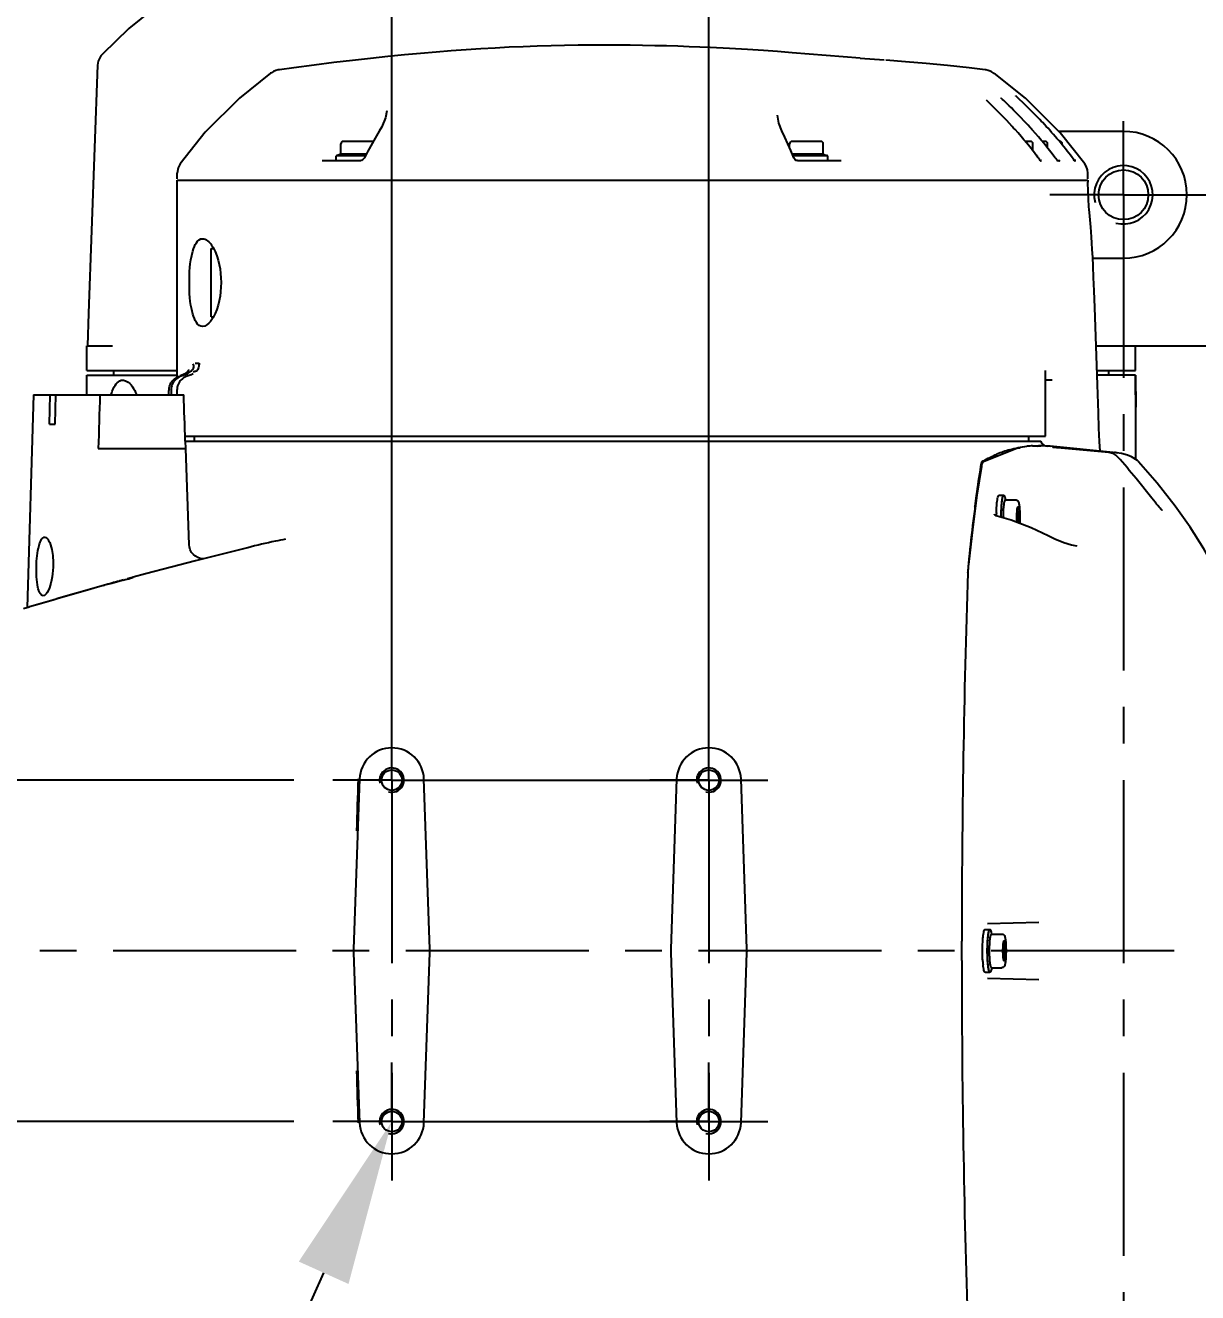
# Model space of a CAD drawing. Header units: millimetres. Extents: x 5828 to 6704, y 123 to 421.
# Drawn here: x 6429.18 to 6441.2, y 174.29 to 187.28 of the extents above; entities that cross this region are included whole.
import ezdxf
from ezdxf import colors
from ezdxf.entities.mleader import LeaderData, LeaderLine
from ezdxf.math import Vec2, Vec3

# ---------------------------------------------------------------- set-up
doc = ezdxf.new("R2010")
doc.units = ezdxf.units.MM
doc.linetypes.add('BANKLINE1', pattern=[5.5, 4, -1.5])
doc.linetypes.add('CENTER', pattern=[0.6, 0.375, -0.075, 0.075, -0.075])
for name, color, linetype in [('00_COMPONENTS', 7, 'BANKLINE1'), ('DIM', 7, 'Continuous'), ('外形图', 7, 'Continuous'), ('多重引线', 7, 'Continuous')]:
    doc.layers.add(name, color=color, linetype=linetype)
doc.styles.add('微软雅黑', font='msyh.ttc', dxfattribs={"height": 2.1})
doc.dimstyles.new('尺寸标注_1_20比例', dxfattribs={"dimtxt": 2.1, "dimasz": 1.7, "dimexe": 0.5, "dimexo": 0.4, "dimgap": 0.5, "dimtad": 1, "dimdec": 1, "dimlfac": 20, "dimdsep": 46, "dimtxsty": '微软雅黑', "dimcen": 0.09, "dimadec": 0, "dimazin": 0, "dimtp": 0.01, "dimtm": 0.01, "dimtfac": 1, "dimtdec": 1, "dimtofl": 0, "dimtmove": 0, "dimatfit": 3, "dimfxl": 1, "dimtolj": 1, "dimarcsym": 0})

# ---------------------------------------------------------------- blocks, each defined once
blk = doc.blocks.new('*D1326')
at = {"layer": 'Defpoints', "color": 0}
for p in [(6432.336, 179.542), (6427.087, 176.042), (6432.336, 176.042)]:
    blk.add_point(p, dxfattribs=at)
at = {"layer": '外形图', "color": 0, "linetype": 'Continuous', "lineweight": -2}
for p, q in [((6427.087, 181.242), (6427.087, 186.929)), ((6431.936, 179.542), (6426.587, 179.542)), ((6431.936, 176.042), (6426.587, 176.042)), ((6427.087, 174.342), (6427.087, 172.642))]:
    blk.add_line(p, q, dxfattribs=at)
at = {"layer": '外形图', "color": 0}
for points in [[(6426.804, 181.242), (6427.37, 181.242), (6427.087, 179.542)], [(6427.37, 174.342), (6426.804, 174.342), (6427.087, 176.042)]]:
    blk.add_solid(points, dxfattribs=at)
at = {"layer": '外形图', "color": 0, "insert": (6424.416, 184.935), "char_height": 2.1, "attachment_point": 2, "rotation": 90, "style": '微软雅黑'}
blk.add_mtext('\\A1;70', dxfattribs=at)
blk = doc.blocks.new('*D1327')
at = {"layer": 'Defpoints', "color": 0}
for p in [(6436.191, 191.603), (6432.941, 179.542), (6436.191, 179.542)]:
    blk.add_point(p, dxfattribs=at)
at = {"layer": '外形图', "color": 0, "linetype": 'Continuous', "lineweight": -2}
for p, q in [((6432.941, 179.942), (6432.941, 192.103)), ((6436.191, 179.942), (6436.191, 192.103)), ((6431.241, 191.603), (6429.541, 191.603)), ((6432.941, 191.603), (6436.191, 191.603)), ((6437.891, 191.603), (6439.591, 191.603))]:
    blk.add_line(p, q, dxfattribs=at)
at = {"layer": '外形图', "color": 0}
for points in [[(6431.241, 191.32), (6431.241, 191.886), (6432.941, 191.603)], [(6437.891, 191.886), (6437.891, 191.32), (6436.191, 191.603)]]:
    blk.add_solid(points, dxfattribs=at)
at = {"layer": '外形图', "color": 0, "insert": (6435.886, 194.275), "char_height": 2.1, "attachment_point": 3, "style": '微软雅黑'}
blk.add_mtext('\\A1;65', dxfattribs=at)
blk = doc.blocks.new('*D1354')
at = {"layer": 'Defpoints', "color": 0}
for p in [(6432.941, 191.603), (6432.941, 179.542), (6414.491, 179.042)]:
    blk.add_point(p, dxfattribs=at)
at = {"layer": 'DIM', "color": 0, "linetype": 'ByBlock', "lineweight": -2, "ltscale": 20}
for p, q in [((6414.491, 179.442), (6414.491, 192.103)), ((6432.941, 179.942), (6432.941, 192.103)), ((6416.191, 191.603), (6431.241, 191.603))]:
    blk.add_line(p, q, dxfattribs=at)
at = {"layer": 'DIM', "color": 0}
for points in [[(6416.191, 191.886), (6416.191, 191.32), (6414.491, 191.603)], [(6431.241, 191.32), (6431.241, 191.886), (6432.941, 191.603)]]:
    blk.add_solid(points, dxfattribs=at)
at = {"layer": 'DIM', "color": 0, "insert": (6423.716, 193.188), "char_height": 2.1, "attachment_point": 5, "style": '微软雅黑'}
blk.add_mtext('\\A1;\\A1;369', dxfattribs=at)
blk = doc.blocks.new('*D1357')
at = {"layer": 'Defpoints', "color": 0}
for p in [(6436.191, 191.603), (6436.191, 179.542), (6442.691, 177.792)]:
    blk.add_point(p, dxfattribs=at)
at = {"layer": 'DIM', "color": 0, "linetype": 'ByBlock', "lineweight": -2, "ltscale": 20}
for p, q in [((6436.191, 179.942), (6436.191, 192.103)), ((6442.691, 178.192), (6442.691, 192.103)), ((6440.991, 191.603), (6437.891, 191.603))]:
    blk.add_line(p, q, dxfattribs=at)
at = {"layer": 'DIM', "color": 0}
for points in [[(6437.891, 191.886), (6437.891, 191.32), (6436.191, 191.603)], [(6440.991, 191.32), (6440.991, 191.886), (6442.691, 191.603)]]:
    blk.add_solid(points, dxfattribs=at)
at = {"layer": 'DIM', "color": 0, "insert": (6439.441, 193.194), "char_height": 2.1, "attachment_point": 5, "style": '微软雅黑'}
blk.add_mtext('\\A1;\\A1;130', dxfattribs=at)
blk = doc.blocks.new('*D1365')
at = {"layer": 'Defpoints', "color": 0}
for p in [(6440.441, 185.542), (6440.441, 170.042), (6460.253, 170.042)]:
    blk.add_point(p, dxfattribs=at)
at = {"layer": 'DIM', "color": 0, "lineweight": -2}
for p, q in [((6440.841, 185.542), (6460.753, 185.542)), ((6460.253, 183.842), (6460.253, 171.742)), ((6440.841, 170.042), (6460.753, 170.042))]:
    blk.add_line(p, q, dxfattribs=at)
at = {"layer": 'DIM', "color": 0}
for points in [[(6460.536, 183.842), (6459.97, 183.842), (6460.253, 185.542)], [(6459.97, 171.742), (6460.536, 171.742), (6460.253, 170.042)]]:
    blk.add_solid(points, dxfattribs=at)
at = {"layer": 'DIM', "color": 0, "insert": (6458.662, 177.792), "char_height": 2.1, "attachment_point": 5, "rotation": 90, "style": '微软雅黑'}
blk.add_mtext('\\A1;310', dxfattribs=at)

msp = doc.modelspace()

# ---------------------------------------------------------------- linework, layer by layer
at = {"layer": '00_COMPONENTS', "linetype": 'CENTER', "ltscale": 5}
for p, q in [((6440.441, 185.5422), (6440.441, 170.042)), ((6455.9597, 177.7918), (6394.7489, 177.7918))]:
    msp.add_line(p, q, dxfattribs=at)
at = {"layer": '00_COMPONENTS', "linetype": 'CENTER', "ltscale": 20}
for p, q in [((6432.9409, 179.5421), (6436.191, 179.5421)), ((6432.9409, 176.0421), (6436.191, 176.0421))]:
    msp.add_line(p, q, dxfattribs=at)
at = {"layer": '外形图', "linetype": 'Continuous'}
for p, q in [((6436.4041, 187.041), (6436.2046, 187.051)), ((6436.5871, 187.0305), (6436.4041, 187.041)), ((6436.7528, 187.0198), (6436.5871, 187.0305)), ((6436.8964, 187.0097), (6436.7528, 187.0198)), ((6437.044, 186.9985), (6436.8964, 187.0097)), ((6437.7416, 186.9433), (6437.044, 186.9985)), ((6437.7416, 186.9433), (6437.9887, 186.9244)), ((6439.4383, 186.5312), (6439.1168, 186.7871)), ((6439.1224, 186.4276), (6439.0589, 186.4899)), ((6439.1438, 186.4064), (6439.1224, 186.4276)), ((6439.2707, 186.4525), (6439.2136, 186.5078)), ((6439.2919, 186.4318), (6439.2707, 186.4525)), ((6439.3149, 186.409), (6439.2919, 186.4318)), ((6439.4258, 186.4709), (6439.3588, 186.5347)), ((6439.4483, 186.4492), (6439.4258, 186.4709)), ((6439.7911, 186.178), (6439.4383, 186.5312)), ((6439.4727, 186.4254), (6439.4483, 186.4492)), ((6439.4988, 186.3998), (6439.4727, 186.4254)), ((6432.8887, 186.4012), (6432.8887, 186.4014)), ((6436.8947, 186.3587), (6436.8947, 186.3586)), ((6436.9088, 186.2779), (6436.8947, 186.3587)), ((6439.1669, 186.3832), (6439.1438, 186.4064)), ((6439.1915, 186.3581), (6439.1669, 186.3832)), ((6439.2174, 186.3314), (6439.1915, 186.3581)), ((6439.2445, 186.3031), (6439.2174, 186.3314)), ((6439.2724, 186.2734), (6439.2445, 186.3031)), ((6439.3395, 186.3845), (6439.3149, 186.409)), ((6439.3654, 186.3583), (6439.3395, 186.3845)), ((6439.3925, 186.3305), (6439.3654, 186.3583)), ((6439.4204, 186.3014), (6439.3925, 186.3305)), ((6439.5262, 186.3724), (6439.4988, 186.3998)), ((6439.5547, 186.3434), (6439.5262, 186.3724)), ((6440.441, 185.5422), (6440.441, 186.2972)), ((6432.812, 186.1945), (6432.7704, 186.1242)), ((6432.8376, 186.2401), (6432.812, 186.1945)), ((6436.94, 186.198), (6436.9088, 186.2779)), ((6436.9712, 186.1317), (6436.94, 186.1979)), ((6439.4807, 186.2368), (6439.4636, 186.2554)), ((6440.441, 186.1922), (6439.7769, 186.1922)), ((6440.0438, 185.8604), (6439.7911, 186.178)), ((6432.4184, 185.9595), (6432.4184, 186.0647)), ((6432.7384, 186.0897), (6432.4434, 186.0897)), ((6432.7704, 186.1242), (6432.696, 185.99)), ((6437.0313, 185.9962), (6436.9712, 186.1317)), ((6437.0185, 186.025), (6437.0185, 186.0647)), ((6437.3385, 186.0897), (6437.0435, 186.0897)), ((6437.3635, 185.9595), (6437.3635, 186.0647)), ((6439.4885, 186.0897), (6439.4342, 186.0897)), ((6439.5135, 185.9911), (6439.5135, 186.0647)), ((6439.6385, 186.0897), (6439.6084, 186.0897)), ((6439.6635, 186.0223), (6439.6635, 186.0647)), ((6439.7885, 186.0897), (6439.7834, 186.0897)), ((6439.8135, 186.0535), (6439.8135, 186.0647)), ((6432.6711, 185.9422), (6432.3709, 185.9422)), ((6432.3709, 185.8922), (6432.3709, 185.9422)), ((6432.4184, 185.9595), (6432.3808, 185.9458)), ((6432.6801, 185.9595), (6432.4184, 185.9595)), ((6432.696, 185.99), (6432.6609, 185.9226)), ((6437.0623, 185.9215), (6437.0313, 185.9962)), ((6437.3635, 185.9595), (6437.0465, 185.9595)), ((6437.411, 185.9422), (6437.0537, 185.9422)), ((6437.0675, 185.912), (6437.0623, 185.9215)), ((6437.3635, 185.9595), (6437.4011, 185.9458)), ((6437.411, 185.8922), (6437.411, 185.9422)), ((6439.5473, 185.9472), (6439.5512, 185.9458)), ((6439.561, 185.9422), (6439.5512, 185.9422)), ((6439.561, 185.9294), (6439.561, 185.9422)), ((6439.5693, 185.9185), (6439.5646, 185.9248)), ((6439.5794, 185.905), (6439.5693, 185.9185)), ((6439.748, 185.9129), (6439.7391, 185.9248)), ((6439.7567, 185.9014), (6439.748, 185.9129)), ((6439.9241, 185.9115), (6439.9142, 185.9248)), ((6439.9333, 185.8994), (6439.9241, 185.9115)), ((6432.2264, 185.8922), (6432.6233, 185.8922)), ((6432.6289, 185.8932), (6432.6233, 185.8922)), ((6437.0989, 185.8922), (6437.546, 185.8922)), ((6439.6019, 185.8922), (6439.5893, 185.8922)), ((6439.7621, 185.8922), (6439.7891, 185.8922)), ((6439.7672, 185.8882), (6439.7639, 185.8922)), ((6439.952, 185.8922), (6439.9389, 185.8922)), ((6440.0755, 185.7643), (6440.0714, 185.7993)), ((6430.7405, 185.7072), (6430.7405, 185.7653)), ((6430.7409, 183.6762), (6430.7409, 185.6922)), ((6430.741, 185.6922), (6440.0764, 185.6922)), ((6440.0761, 185.7173), (6440.0721, 185.7172)), ((6440.0761, 185.7173), (6440.0755, 185.7655)), ((6440.0761, 185.7072), (6440.0761, 185.7159)), ((6440.0765, 185.6922), (6440.0768, 185.6712)), ((6440.0789, 185.5765), (6440.0768, 185.6722)), ((6440.441, 185.5422), (6439.686, 185.5422)), ((6440.441, 185.5422), (6441.1961, 185.5422)), ((6440.441, 185.5422), (6440.441, 184.7872)), ((6431.0909, 184.9922), (6431.1126, 184.9922)), ((6431.0909, 184.2922), (6431.0909, 184.9922)), ((6440.1265, 184.8922), (6440.441, 184.8922)), ((6440.1736, 183.5952), (6440.1475, 184.3876)), ((6431.0909, 184.2922), (6431.1124, 184.2922)), ((6429.8159, 183.9922), (6430.0773, 183.9922)), ((6429.8159, 183.7422), (6429.8159, 183.9922)), ((6440.1606, 183.9922), (6446.6704, 183.9922)), ((6440.566, 183.7422), (6440.566, 183.9922)), ((6429.8159, 183.6922), (6430.7409, 183.6922)), ((6429.8159, 183.4922), (6429.8159, 183.6922)), ((6429.816, 183.7422), (6430.7409, 183.7422)), ((6430.0909, 183.6922), (6430.0909, 183.7422)), ((6430.8057, 183.6985), (6430.7721, 183.685)), ((6430.8237, 183.6977), (6430.7725, 183.6781)), ((6430.8142, 183.7024), (6430.8057, 183.6985)), ((6430.848, 183.7274), (6430.8142, 183.7024)), ((6430.8237, 183.6977), (6430.8347, 183.7024)), ((6430.8839, 183.6977), (6430.8327, 183.6781)), ((6430.8347, 183.7024), (6430.8453, 183.7081)), ((6430.8948, 183.7024), (6430.8839, 183.6977)), ((6430.9054, 183.7081), (6430.8948, 183.7024)), ((6430.9257, 183.8172), (6430.9662, 183.8172)), ((6439.641, 183.0672), (6439.641, 183.7409)), ((6440.1687, 183.7422), (6440.5659, 183.7422)), ((6440.5661, 183.6922), (6440.1704, 183.6922)), ((6440.291, 183.6922), (6440.291, 183.7422)), ((6440.566, 183.6248), (6440.5659, 183.6922)), ((6440.5661, 183.6922), (6440.5666, 183.3649)), ((6430.7574, 183.679), (6430.7505, 183.6762)), ((6439.7091, 183.6422), (6439.641, 183.6422)), ((6440.1838, 183.3079), (6440.1735, 183.595)), ((6440.5661, 183.551), (6440.566, 183.6248)), ((6429.2691, 183.4922), (6429.2034, 181.311)), ((6429.2691, 183.4922), (6430.8088, 183.4922)), ((6429.4306, 183.1922), (6429.4381, 183.4922)), ((6429.4907, 183.1922), (6429.4982, 183.4922)), ((6430.6567, 183.4922), (6430.6567, 183.5372)), ((6430.6784, 183.5372), (6430.6784, 183.4922)), ((6430.7385, 183.5372), (6430.7385, 183.4922)), ((6440.568, 182.8301), (6440.5666, 183.3649)), ((6429.4306, 183.1922), (6429.4907, 183.1922)), ((6430.822, 183.0672), (6439.6409, 183.0672)), ((6430.9159, 183.0672), (6430.9159, 183.0172)), ((6439.466, 183.0672), (6439.466, 183.0172)), ((6429.9325, 182.9422), (6430.8289, 182.9422)), ((6430.8235, 183.0182), (6430.8258, 182.9422)), ((6430.8235, 183.0172), (6439.5948, 183.0172)), ((6430.8637, 181.9543), (6430.8289, 182.9422)), ((6439.347, 182.9399), (6439.0076, 182.8038)), ((6439.3839, 182.9435), (6439.347, 182.9399)), ((6439.5081, 182.9687), (6439.5136, 182.969)), ((6439.5136, 182.969), (6439.5274, 182.9695)), ((6439.5274, 182.9695), (6439.5367, 182.9698)), ((6439.5367, 182.9699), (6439.5589, 182.9702)), ((6439.6325, 182.9674), (6439.5608, 182.9605)), ((6439.6907, 182.9633), (6439.6325, 182.9674)), ((6439.643, 182.9691), (6439.6633, 182.9662)), ((6440.3704, 182.8985), (6439.6883, 182.9636)), ((6439.6907, 182.9633), (6439.6883, 182.9636)), ((6439.7587, 182.9494), (6439.7454, 182.9506)), ((6439.7792, 182.9475), (6439.7587, 182.9494)), ((6439.8038, 182.9452), (6439.7792, 182.9475)), ((6439.7798, 182.9534), (6439.7857, 182.9529)), ((6439.7857, 182.9529), (6439.8177, 182.9501)), ((6440.2928, 182.8996), (6439.8038, 182.9452)), ((6439.8177, 182.9501), (6439.8253, 182.9494)), ((6439.8253, 182.9494), (6439.8343, 182.9485)), ((6438.9905, 182.7802), (6438.9868, 182.7664)), ((6438.9955, 182.7915), (6438.9905, 182.7802)), ((6438.9944, 182.8087), (6439.0026, 182.8133)), ((6439.0076, 182.8038), (6439.0074, 182.8037)), ((6440.4224, 182.891), (6440.3703, 182.8985)), ((6440.4837, 182.8735), (6440.4224, 182.891)), ((6440.5677, 182.8274), (6440.5675, 182.8798)), ((6440.598, 182.8033), (6440.5842, 182.8174)), ((6440.598, 182.8033), (6440.5963, 182.8052)), ((6438.9848, 182.756), (6438.9395, 182.4639)), ((6438.9802, 182.7577), (6438.9832, 182.7758)), ((6438.9868, 182.7664), (6438.9848, 182.756)), ((6440.732, 182.4313), (6440.5706, 182.6329)), ((6438.9395, 182.4639), (6438.8929, 182.1067)), ((6439.165, 182.4622), (6439.2146, 182.4622)), ((6439.2356, 182.4147), (6439.2271, 182.4396)), ((6439.2318, 182.4147), (6439.3362, 182.4147)), ((6440.7657, 182.3898), (6440.732, 182.4313)), ((6440.7806, 182.3716), (6440.7657, 182.3898)), ((6438.919, 182.3444), (6438.92, 182.3516)), ((6439.1192, 182.2655), (6439.1186, 182.2671)), ((6439.1186, 182.2671), (6439.1186, 182.267)), ((6439.364, 182.2862), (6439.3496, 182.2862)), ((6439.364, 182.1981), (6439.3496, 182.1981)), ((6438.8929, 182.1067), (6438.854, 181.7515)), ((6439.7375, 182.0135), (6439.6694, 182.047)), ((6431.4632, 181.9245), (6430.9278, 181.7887)), ((6439.9653, 181.941), (6439.9659, 181.941)), ((6438.8462, 181.6692), (6438.8463, 181.6731)), ((6429.9868, 181.5376), (6429.9918, 181.5391)), ((6430.1482, 181.5824), (6430.1514, 181.5833)), ((6430.1514, 181.5833), (6430.1909, 181.5941)), ((6429.1659, 181.2997), (6429.2239, 181.3172)), ((6429.2287, 181.3172), (6429.2239, 181.3172)), ((6432.9409, 179.5421), (6432.9409, 180.1471)), ((6436.191, 179.5421), (6436.191, 180.1471)), ((6432.9409, 179.5421), (6432.3359, 179.5421)), ((6432.6109, 179.5537), (6432.55, 177.8096)), ((6432.9409, 179.5421), (6433.546, 179.5421)), ((6432.9409, 179.5421), (6432.9409, 178.9371)), ((6433.3319, 177.8096), (6433.271, 179.5537)), ((6436.191, 179.5421), (6435.586, 179.5421)), ((6435.861, 179.5537), (6435.8, 177.8096)), ((6436.191, 179.5421), (6436.796, 179.5421)), ((6436.191, 179.5421), (6436.191, 178.9371)), ((6436.5819, 177.8096), (6436.521, 179.5537)), ((6439.0229, 178.0121), (6439.0725, 178.0121)), ((6439.047, 178.0728), (6439.5753, 178.0867)), ((6439.0934, 177.9646), (6439.0849, 177.9896)), ((6438.7827, 177.7921), (6438.7827, 177.8924)), ((6439.0897, 177.9646), (6439.1941, 177.9646)), ((6432.55, 177.7747), (6432.6109, 176.0306)), ((6433.271, 176.0306), (6433.3319, 177.7747)), ((6435.8, 177.7747), (6435.861, 176.0306)), ((6436.521, 176.0306), (6436.5819, 177.7747)), ((6438.7827, 177.6919), (6438.7827, 177.7921)), ((6439.2218, 177.8361), (6439.2074, 177.8361)), ((6439.2218, 177.7481), (6439.2074, 177.7481)), ((6439.0934, 177.6196), (6439.0849, 177.5947)), ((6439.0897, 177.6196), (6439.1941, 177.6196)), ((6439.0229, 177.5721), (6439.0725, 177.5721)), ((6439.047, 177.5115), (6439.5753, 177.4975)), ((6432.9409, 176.0421), (6432.9409, 176.6471)), ((6436.191, 176.0421), (6436.191, 176.6471)), ((6432.9409, 176.0421), (6432.3359, 176.0421)), ((6432.9409, 176.0421), (6433.546, 176.0421)), ((6432.9409, 176.0421), (6432.9409, 175.4371)), ((6436.191, 176.0421), (6435.586, 176.0421)), ((6436.191, 176.0421), (6436.796, 176.0421)), ((6436.191, 176.0421), (6436.191, 175.4371))]:
    msp.add_line(p, q, dxfattribs=at)
for points in [[(6430.9163, 187.7499), (6430.6316, 187.5607), (6430.2451, 187.245), (6429.9752, 186.9842)], [(6436.2046, 187.051), (6436.0986, 187.0556), (6435.9886, 187.0599), (6435.8748, 187.0639), (6435.7573, 187.0674), (6435.6364, 187.0704), (6435.5122, 187.0729), (6435.385, 187.0747), (6435.2551, 187.0758), (6435.1226, 187.0761), (6434.9879, 187.0757), (6434.8512, 187.0744), (6434.7129, 187.0722), (6434.5731, 187.069), (6434.4319, 187.0649), (6434.2893, 187.0598), (6434.1454, 187.0537), (6434, 187.0464), (6433.8528, 187.0381), (6433.7035, 187.0285), (6433.5513, 187.0176), (6433.3955, 187.0053), (6433.2353, 186.9915), (6433.0703, 186.9761), (6432.9002, 186.9591), (6432.7242, 186.9404), (6432.5396, 186.9197), (6432.3462, 186.8968), (6432.1453, 186.8718), (6431.9375, 186.8445), (6431.791, 186.8243)], [(6429.9752, 186.9842), (6429.9599, 186.9664), (6429.9326, 186.9117), (6429.9256, 186.8703)], [(6429.9256, 186.8703), (6429.8311, 184.3285), (6429.8225, 183.9922)], [(6431.791, 186.8243), (6431.7759, 186.8216), (6431.7533, 186.8154), (6431.7301, 186.8061), (6431.7068, 186.7931), (6431.6981, 186.7872)], [(6438.637, 186.8661), (6438.4187, 186.8876), (6438.2079, 186.9066), (6438.0058, 186.9231)], [(6439.0245, 186.8233), (6438.8608, 186.8421), (6438.637, 186.8661)], [(6439.117, 186.787), (6439.0859, 186.8054), (6439.0554, 186.8169), (6439.0291, 186.8226), (6439.0233, 186.8234)], [(6431.6982, 186.7872), (6431.3797, 186.5339), (6431.0291, 186.1841), (6430.7711, 185.8605)], [(6439.3588, 186.5347), (6439.3533, 186.54), (6439.3486, 186.5446), (6439.3445, 186.5487), (6439.3411, 186.552), (6439.3385, 186.5547), (6439.3368, 186.5566), (6439.3366, 186.5568)], [(6439.0589, 186.4899), (6439.0537, 186.4951), (6439.0492, 186.4996), (6439.0453, 186.5036), (6439.0421, 186.5069), (6439.0396, 186.5095), (6439.038, 186.5114), (6439.0378, 186.5115)], [(6439.2136, 186.5078), (6439.2028, 186.5185), (6439.1983, 186.5229), (6439.1945, 186.5267), (6439.1914, 186.5299), (6439.189, 186.5324), (6439.1874, 186.5342), (6439.1873, 186.5344)], [(6432.8887, 186.4014), (6432.8759, 186.3314), (6432.8376, 186.2401)], [(6439.4636, 186.2554), (6439.4491, 186.271), (6439.4204, 186.3014)], [(6439.6305, 186.2641), (6439.6143, 186.2814), (6439.5992, 186.2973), (6439.5842, 186.313), (6439.5547, 186.3434)], [(6439.3305, 186.2101), (6439.3156, 186.2266), (6439.301, 186.2425), (6439.2724, 186.2734)], [(6432.6609, 185.9226), (6432.6521, 185.9098), (6432.6406, 185.8993), (6432.6289, 185.8932)], [(6437.0987, 185.8922), (6437.0977, 185.8923), (6437.0878, 185.8949), (6437.0769, 185.9019), (6437.0675, 185.912)], [(6439.5922, 185.8886), (6439.5926, 185.8882), (6439.5922, 185.8887), (6439.5902, 185.8911), (6439.5874, 185.8947), (6439.5837, 185.8994), (6439.5794, 185.905)], [(6439.7639, 185.8922), (6439.7634, 185.8928), (6439.7604, 185.8967), (6439.7567, 185.9014)], [(6439.9398, 185.8911), (6439.9369, 185.8947), (6439.9333, 185.8994)], [(6430.7711, 185.8605), (6430.7495, 185.8187), (6430.7405, 185.7652)], [(6439.7769, 185.8922), (6439.7816, 185.8915), (6439.7857, 185.8894), (6439.7891, 185.886)], [(6439.9418, 185.8886), (6439.9422, 185.8882), (6439.9417, 185.8887), (6439.9398, 185.8911)], [(6440.0714, 185.7993), (6440.0582, 185.8365), (6440.0446, 185.8593)], [(6440.0832, 185.475), (6440.0824, 185.4884), (6440.0789, 185.5765)], [(6440.0919, 185.3602), (6440.0893, 185.3902), (6440.087, 185.419), (6440.085, 185.4467), (6440.0833, 185.4737)], [(6440.1475, 184.3876), (6440.1412, 184.5578), (6440.1357, 184.6958), (6440.1306, 184.8091), (6440.1259, 184.9033), (6440.1214, 184.9825), (6440.1172, 185.0501), (6440.1131, 185.1089), (6440.1092, 185.1611), (6440.1053, 185.2088), (6440.0919, 185.3602)], [(6430.8595, 183.7426), (6430.8599, 183.7437), (6430.848, 183.7274)], [(6440.2013, 182.9146), (6440.1962, 183.013), (6440.19, 183.1512), (6440.1838, 183.3079)], [(6439.639, 182.9699), (6439.6278, 182.9746), (6439.6074, 182.992), (6439.5948, 183.0172)], [(6439.7454, 182.9506), (6439.731, 182.9521), (6439.7256, 182.9527), (6439.7218, 182.9531), (6439.7195, 182.9534), (6439.7189, 182.9535)], [(6439.0074, 182.8037), (6439.0046, 182.8019), (6438.9955, 182.7915)], [(6440.5842, 182.8174), (6440.5225, 182.8574), (6440.4837, 182.8735)], [(6441.3726, 181.7241), (6441.2667, 181.9131), (6441.1253, 182.1349), (6440.9714, 182.3517), (6440.7864, 182.587), (6440.5963, 182.8052)], [(6439.1451, 182.249), (6439.1368, 182.2517), (6439.125, 182.2587), (6439.1192, 182.2655)], [(6440.8167, 182.3294), (6440.8063, 182.3413), (6440.7942, 182.3554), (6440.7806, 182.3716)], [(6440.8393, 182.307), (6440.8372, 182.3087), (6440.8324, 182.313), (6440.8255, 182.3199), (6440.8167, 182.3294)], [(6439.6694, 182.047), (6439.4955, 182.1289), (6439.2906, 182.2065), (6439.1451, 182.249)], [(6439.9659, 181.941), (6439.9098, 181.949), (6439.8308, 181.9736), (6439.7375, 182.0135)], [(6431.0125, 181.8102), (6430.9986, 181.8106), (6430.9755, 181.8147), (6430.9513, 181.8233), (6430.9282, 181.8364), (6430.9071, 181.8541), (6430.889, 181.8762), (6430.8749, 181.9025), (6430.8661, 181.9322), (6430.8637, 181.9543)], [(6430.9278, 181.7887), (6430.679, 181.7244), (6430.4165, 181.6552), (6430.2908, 181.6213)]]:
    msp.add_lwpolyline(points, dxfattribs=at)
for centre, radius in [((6440.441, 185.5422), 0.255), ((6432.9409, 179.5421), 0.105), ((6436.191, 179.5421), 0.105), ((6432.9409, 176.0421), 0.105), ((6436.191, 176.0421), 0.105)]:
    msp.add_circle(centre, radius, dxfattribs=at)
for centre, radius, start, end in [((6436.3518, 183.5271), 4.0088, 36.73422, 42.01047), ((6436.5168, 183.5188), 4.0215, 41.8952, 42.52247), ((6436.5268, 183.5275), 4.0082, 36.73306, 41.89754), ((6436.6988, 183.525), 4.0122, 36.73534, 43.05338), ((6440.441, 185.5422), 0.65, 270, 90), ((6432.4434, 186.0647), 0.025, 90, 180), ((6432.7384, 186.0647), 0.025, 63.08156, 90), ((6437.0435, 186.0647), 0.025, 90, 180), ((6437.3385, 186.0647), 0.025, 0, 90), ((6439.4885, 186.0647), 0.025, 0, 90), ((6439.6385, 186.0647), 0.025, 0, 90), ((6439.7885, 186.0647), 0.025, 0, 90), ((6432.3859, 185.9317), 0.015, 110, 135.55634), ((6437.396, 185.9317), 0.015, 44.44366, 70), ((6439.546, 185.9317), 0.015, 44.44366, 70), ((6440.441, 185.5422), 0.3, 255, 195), ((6641.928, 176.9895), 212.079, 178.24293, 178.391586), ((6430.812, 183.5368), 0.1552, 175.61981, 179.86843), ((6430.8331, 183.5371), 0.1548, 175.71035, 179.99066), ((6213.493, 176.49), 217.4285, 1.720549, 1.845506), ((6439.6096, 181.7742), 1.2021, 106.17442, 112.7511), ((6439.5611, 181.9448), 1.0253, 92.96338, 96.12267), ((6439.5955, 182.2009), 0.7683, 83.13965, 84.93837), ((6440.3365, 182.7636), 0.137, 70.69563, 84.60373), ((6436.1765, 179.0853), 5.6473, 38.91721, 41.87411), ((6455.1962, 180.193), 16.4187, 172.47097, 173.14649), ((6440.8853, 182.2424), 1.7475, 178.75555, 179.70615), ((6458.9071, 179.7559), 20.1553, 173.17146, 174.28585), ((6440.9611, 182.2422), 1.7737, 180.00004, 180.18139), ((6440.9279, 182.2422), 1.7399, 180.00004, 180.18999), ((6440.6012, 182.2422), 1.3907, 180.00001, 180.51082), ((6440.0687, 181.6438), 1.2225, 174.90945, 176.41921), ((6439.841, 181.6636), 0.994, 174.28235, 174.88141), ((6429.2422, 185.0951), 3.6292, 285.15397, 286.32679), ((6434.1853, 167.1808), 14.9565, 105.20127, 105.33609), ((6556.598, 177.8022), 117.8154, 178.119058, 179.956131), ((6440.4307, 181.6212), 1.5852, 176.41837, 178.12243), ((6440.5416, 143.8063), 39.1798, 105.6282, 106.78344), ((6440.2295, 144.64), 38.2914, 105.19849, 106.6959), ((6435.8261, 160.7999), 21.5441, 105.28081, 105.71227), ((6435.032, 163.7347), 18.5038, 105.16773, 105.29322), ((6432.9409, 179.5421), 0.3302, 2, 178), ((6436.191, 179.5421), 0.3302, 2, 178), ((6432.9409, 179.5421), 0.125, 255, 195), ((6436.191, 179.5421), 0.125, 255, 195), ((6554.6051, 177.7486), 115.8224, 180.028062, 181.896749), ((6439.9543, 177.7489), 0.9573, 184.0028, 185.89006), ((6432.9409, 176.0421), 0.125, 255, 195), ((6436.191, 176.0421), 0.125, 255, 195), ((6432.9409, 176.0421), 0.3302, 182, 358), ((6436.191, 176.0421), 0.3302, 182, 358)]:
    msp.add_arc(centre, radius, start, end, dxfattribs=at)
for centre, major_axis in [((6433.0499, 177.7921), (0.5002, 0)), ((6432.832, 177.7921), (-0.5002, 0)), ((6436.2999, 177.7921), (0.5002, 0)), ((6436.0821, 177.7921), (-0.5002, 0))]:
    msp.add_ellipse(centre, major_axis=major_axis, ratio=0.9996569, start_param=3.106698, end_param=3.1764873, dxfattribs=at)
for points, knots in [([(6431.0014, 184.1922), (6430.9474, 184.1922), (6430.8651, 184.3922), (6430.8676, 184.6422), (6430.8651, 184.8922), (6430.9474, 185.0922), (6431.0014, 185.0922)], [0, 0, 0, 0, 0.1663799, 0.5000057, 0.8336291, 1, 1, 1, 1]), ([(6431.0014, 185.0922), (6431.0105, 185.0922), (6431.059, 185.0794), (6431.0897, 185.0344), (6431.1092, 185.0002)], [0, 0, 0, 0, 0.1885243, 1, 1, 1, 1]), ([(6431.1092, 185.0002), (6431.1699, 184.8938), (6431.212, 184.642), (6431.1698, 184.3902), (6431.1091, 184.2839)], [0, 0, 0, 0, 0.5001187, 1, 1, 1, 1]), ([(6431.1091, 184.2839), (6431.1012, 184.2702), (6431.076, 184.231), (6431.0336, 184.1922), (6431.0014, 184.1922)], [0, 0, 0, 0, 0.3285712, 1, 1, 1, 1]), ([(6430.8453, 183.7081), (6430.8518, 183.712), (6430.8651, 183.72), (6430.8778, 183.7292), (6430.8838, 183.7344)], [0, 0, 0, 0, 0.4884498, 1, 1, 1, 1]), ([(6430.8838, 183.7344), (6430.8902, 183.7399), (6430.9018, 183.7517), (6430.9089, 183.7671), (6430.9104, 183.7749)], [0, 0, 0, 0, 0.5133759, 1, 1, 1, 1]), ([(6430.9104, 183.7749), (6430.9113, 183.78), (6430.9114, 183.7915), (6430.9079, 183.8024), (6430.9055, 183.8078)], [0, 0, 0, 0, 0.4650786, 1, 1, 1, 1]), ([(6430.9367, 183.7353), (6430.9326, 183.7329), (6430.9224, 183.7289), (6430.9117, 183.7276), (6430.9058, 183.7274)], [0, 0, 0, 0, 0.4529545, 1, 1, 1, 1]), ([(6430.9608, 183.7729), (6430.9591, 183.7654), (6430.9542, 183.7507), (6430.9432, 183.7392), (6430.9367, 183.7353)], [0, 0, 0, 0, 0.5065688, 1, 1, 1, 1]), ([(6430.9662, 183.8172), (6430.9655, 183.8097), (6430.9645, 183.7949), (6430.9625, 183.7801), (6430.9608, 183.7729)], [0, 0, 0, 0, 0.5024382, 1, 1, 1, 1]), ([(6430.0652, 183.4959), (6430.0714, 183.5174), (6430.0901, 183.5755), (6430.1403, 183.6422), (6430.1821, 183.6422)], [0, 0, 0, 0, 0.3481439, 1, 1, 1, 1]), ([(6430.1821, 183.6422), (6430.1948, 183.6422), (6430.2645, 183.6203), (6430.3016, 183.549), (6430.3243, 183.4962)], [0, 0, 0, 0, 0.1807479, 1, 1, 1, 1]), ([(6430.6573, 183.5487), (6430.658, 183.5577), (6430.6609, 183.5756), (6430.667, 183.5927), (6430.6709, 183.6009)], [0, 0, 0, 0, 0.4996991, 1, 1, 1, 1]), ([(6430.6709, 183.6009), (6430.6748, 183.6093), (6430.6845, 183.6254), (6430.6968, 183.6394), (6430.7036, 183.6458)], [0, 0, 0, 0, 0.4999567, 1, 1, 1, 1]), ([(6430.6901, 183.5966), (6430.687, 183.589), (6430.6819, 183.5732), (6430.6794, 183.5569), (6430.6788, 183.5487)], [0, 0, 0, 0, 0.4996245, 1, 1, 1, 1]), ([(6430.7036, 183.6458), (6430.7104, 183.6523), (6430.7252, 183.664), (6430.7419, 183.6728), (6430.7505, 183.6762)], [0, 0, 0, 0, 0.5036806, 1, 1, 1, 1]), ([(6438.9904, 182.8032), (6438.9909, 182.8044), (6438.992, 182.8065), (6438.9936, 182.8083), (6438.9944, 182.8087)], [0, 0, 0, 0, 0.5891723, 1, 1, 1, 1]), ([(6438.92, 182.3516), (6438.9247, 182.3871), (6438.9432, 182.5227), (6438.9637, 182.658), (6438.9802, 182.7577)], [0, 0, 0, 0, 0.2617261, 1, 1, 1, 1]), ([(6439.1442, 182.3836), (6439.1453, 182.3947), (6439.1476, 182.414), (6439.1527, 182.4391), (6439.1568, 182.454), (6439.1624, 182.4622), (6439.165, 182.4622)], [0, 0, 0, 0, 0.4023544, 0.7078621, 0.905268, 1, 1, 1, 1]), ([(6439.1874, 182.2422), (6439.1874, 182.2702), (6439.1886, 182.3222), (6439.1932, 182.3833), (6439.1987, 182.4228), (6439.2035, 182.4434), (6439.2073, 182.4558), (6439.2124, 182.4622), (6439.2146, 182.4622)], [0, 0, 0, 0, 0.3748413, 0.6936056, 0.8167577, 0.9096356, 0.9698076, 1, 1, 1, 1]), ([(6439.188, 182.2422), (6439.188, 182.2573), (6439.1884, 182.2868), (6439.1901, 182.3295), (6439.1928, 182.3683), (6439.1964, 182.4015), (6439.2002, 182.4249), (6439.2038, 182.4396), (6439.2063, 182.4476), (6439.209, 182.4533), (6439.2116, 182.457), (6439.2152, 182.4584), (6439.2171, 182.457), (6439.2179, 182.4563)], [0, 0, 0, 0, 0.2021649, 0.3954322, 0.5713695, 0.7223285, 0.8419283, 0.8884647, 0.925646, 0.9534416, 0.9724921, 0.9855944, 1, 1, 1, 1]), ([(6439.2105, 182.2422), (6439.2105, 182.264), (6439.2114, 182.3043), (6439.2149, 182.3519), (6439.2192, 182.3829), (6439.2228, 182.3991), (6439.2259, 182.4091), (6439.2296, 182.4144), (6439.2314, 182.4146)], [0, 0, 0, 0, 0.3717262, 0.6889947, 0.8123962, 0.9062916, 0.9681797, 1, 1, 1, 1]), ([(6439.2146, 182.4622), (6439.2151, 182.4622), (6439.2175, 182.4616), (6439.2191, 182.4594), (6439.2201, 182.4577)], [0, 0, 0, 0, 0.1932229, 1, 1, 1, 1]), ([(6439.2179, 182.4563), (6439.2187, 182.4554), (6439.2216, 182.4521), (6439.2237, 182.4481), (6439.225, 182.4452)], [0, 0, 0, 0, 0.2642054, 1, 1, 1, 1]), ([(6439.2201, 182.4577), (6439.2205, 182.457), (6439.2226, 182.4531), (6439.224, 182.449), (6439.225, 182.4457)], [0, 0, 0, 0, 0.2017102, 1, 1, 1, 1]), ([(6439.3362, 182.4147), (6439.3405, 182.4147), (6439.3485, 182.4127), (6439.3594, 182.4041), (6439.3661, 182.3907), (6439.3704, 182.3735), (6439.3736, 182.3536), (6439.3761, 182.3299), (6439.3787, 182.2923), (6439.3794, 182.2626), (6439.3794, 182.2422)], [0, 0, 0, 0, 0.0672233, 0.1259724, 0.213062, 0.2992042, 0.4046292, 0.5315033, 0.6767025, 1, 1, 1, 1]), ([(6439.1382, 182.2804), (6439.1384, 182.2866), (6439.139, 182.3106), (6439.1402, 182.3345), (6439.1415, 182.3522)], [0, 0, 0, 0, 0.2608254, 1, 1, 1, 1]), ([(6439.1415, 182.3522), (6439.1417, 182.3549), (6439.1425, 182.3654), (6439.1434, 182.3759), (6439.1442, 182.3836)], [0, 0, 0, 0, 0.2609752, 1, 1, 1, 1]), ([(6439.3483, 182.2422), (6439.3483, 182.2591), (6439.3493, 182.2885), (6439.352, 182.318), (6439.3545, 182.3303)], [0, 0, 0, 0, 0.573424, 1, 1, 1, 1]), ([(6439.3546, 182.3302), (6439.3529, 182.3231), (6439.3521, 182.307), (6439.3596, 182.2929), (6439.364, 182.2862)], [0, 0, 0, 0, 0.4768505, 1, 1, 1, 1]), ([(6439.3545, 182.3303), (6439.3547, 182.3314), (6439.3555, 182.3349), (6439.3565, 182.3384), (6439.3575, 182.3407)], [0, 0, 0, 0, 0.3000336, 1, 1, 1, 1]), ([(6439.3575, 182.3407), (6439.3581, 182.3422), (6439.359, 182.3448), (6439.3622, 182.3447), (6439.3636, 182.3428), (6439.3649, 182.3399), (6439.3663, 182.3358), (6439.3675, 182.3304), (6439.3692, 182.321), (6439.371, 182.3067), (6439.3725, 182.2872), (6439.3735, 182.2653), (6439.3737, 182.25), (6439.3737, 182.2422)], [0, 0, 0, 0, 0.0441334, 0.0574534, 0.0761404, 0.104701, 0.144109, 0.194308, 0.2548682, 0.4041075, 0.5844734, 0.7866209, 1, 1, 1, 1]), ([(6439.3506, 182.1836), (6439.3502, 182.1881), (6439.3488, 182.2076), (6439.3483, 182.2271), (6439.3483, 182.2422)], [0, 0, 0, 0, 0.2295309, 1, 1, 1, 1]), ([(6439.364, 182.1981), (6439.3631, 182.1968), (6439.3599, 182.1916), (6439.3571, 182.1861), (6439.3556, 182.1818)], [0, 0, 0, 0, 0.2598276, 1, 1, 1, 1]), ([(6439.3737, 182.2422), (6439.3737, 182.2362), (6439.3734, 182.2141), (6439.3724, 182.1919), (6439.3707, 182.1758)], [0, 0, 0, 0, 0.2701019, 1, 1, 1, 1]), ([(6439.3794, 182.2422), (6439.3794, 182.2363), (6439.3793, 182.2134), (6439.3785, 182.1905), (6439.3774, 182.1736)], [0, 0, 0, 0, 0.2583532, 1, 1, 1, 1]), ([(6429.3671, 181.4327), (6429.3545, 181.4327), (6429.3256, 181.4633), (6429.3016, 181.5655), (6429.2918, 181.7338), (6429.3106, 181.9018), (6429.3409, 182.0027), (6429.3706, 182.0327), (6429.3834, 182.0327)], [0, 0, 0, 0, 0.0583971, 0.1644485, 0.4988743, 0.8330921, 0.9401863, 1, 1, 1, 1]), ([(6429.3834, 182.0327), (6429.4006, 182.0327), (6429.438, 181.9847), (6429.4485, 181.9393), (6429.4552, 181.9074)], [0, 0, 0, 0, 0.344494, 1, 1, 1, 1]), ([(6431.8513, 182.0121), (6431.8169, 182.0051), (6431.6872, 181.9781), (6431.558, 181.9489), (6431.4637, 181.9246)], [0, 0, 0, 0, 0.265105, 1, 1, 1, 1]), ([(6429.4552, 181.9074), (6429.4609, 181.8802), (6429.4761, 181.7647), (6429.4684, 181.6455), (6429.446, 181.5596)], [0, 0, 0, 0, 0.238081, 1, 1, 1, 1]), ([(6430.2909, 181.6211), (6430.2909, 181.6184), (6430.2756, 181.6195), (6430.2694, 181.6143), (6430.2624, 181.6123)], [0, 0, 0, 0, 0.2645613, 1, 1, 1, 1]), ([(6430.2635, 181.614), (6430.2702, 181.6158), (6430.2777, 181.6146), (6430.2896, 181.6232), (6430.2909, 181.6211)], [0, 0, 0, 0, 0.737042, 1, 1, 1, 1]), ([(6429.446, 181.5596), (6429.4375, 181.5271), (6429.4238, 181.4812), (6429.3849, 181.4327), (6429.3671, 181.4327)], [0, 0, 0, 0, 0.653167, 1, 1, 1, 1]), ([(6439.002, 177.9335), (6439.0032, 177.9446), (6439.0055, 177.9639), (6439.0106, 177.989), (6439.0146, 178.0039), (6439.0203, 178.0121), (6439.0229, 178.0121)], [0, 0, 0, 0, 0.4023544, 0.7078621, 0.905268, 1, 1, 1, 1]), ([(6439.0453, 177.7921), (6439.0453, 177.8202), (6439.0465, 177.8721), (6439.0511, 177.9333), (6439.0566, 177.9728), (6439.0613, 177.9933), (6439.0651, 178.0058), (6439.0702, 178.0121), (6439.0725, 178.0121)], [0, 0, 0, 0, 0.3748413, 0.6936056, 0.8167577, 0.9096356, 0.9698076, 1, 1, 1, 1]), ([(6439.0458, 177.7921), (6439.0458, 177.8072), (6439.0462, 177.8368), (6439.0479, 177.8794), (6439.0506, 177.9182), (6439.0543, 177.9514), (6439.0581, 177.9748), (6439.0617, 177.9896), (6439.0642, 177.9975), (6439.0669, 178.0032), (6439.0695, 178.007), (6439.0731, 178.0083), (6439.075, 178.007), (6439.0758, 178.0062)], [0, 0, 0, 0, 0.2021649, 0.3954322, 0.5713695, 0.7223285, 0.8419283, 0.8884647, 0.925646, 0.9534416, 0.9724921, 0.9855944, 1, 1, 1, 1]), ([(6439.0725, 178.0121), (6439.073, 178.0121), (6439.0754, 178.0116), (6439.0769, 178.0093), (6439.0779, 178.0077)], [0, 0, 0, 0, 0.1932229, 1, 1, 1, 1]), ([(6439.0758, 178.0062), (6439.0766, 178.0054), (6439.0795, 178.002), (6439.0816, 177.9981), (6439.0828, 177.9951)], [0, 0, 0, 0, 0.2642054, 1, 1, 1, 1]), ([(6439.0779, 178.0077), (6439.0784, 178.0069), (6439.0804, 178.0031), (6439.0818, 177.9989), (6439.0828, 177.9956)], [0, 0, 0, 0, 0.2017102, 1, 1, 1, 1]), ([(6438.9957, 177.7921), (6438.9957, 177.8017), (6438.996, 177.8384), (6438.9974, 177.8751), (6438.9993, 177.9021)], [0, 0, 0, 0, 0.2608518, 1, 1, 1, 1]), ([(6438.9993, 177.9021), (6438.9995, 177.9049), (6439.0003, 177.9153), (6439.0012, 177.9258), (6439.002, 177.9335)], [0, 0, 0, 0, 0.2609752, 1, 1, 1, 1]), ([(6439.0683, 177.7921), (6439.0683, 177.8139), (6439.0692, 177.8543), (6439.0728, 177.9019), (6439.0771, 177.9328), (6439.0806, 177.9491), (6439.0838, 177.9591), (6439.0874, 177.9643), (6439.0893, 177.9646)], [0, 0, 0, 0, 0.3717262, 0.6889947, 0.8123962, 0.9062916, 0.9681797, 1, 1, 1, 1]), ([(6439.1941, 177.9646), (6439.1983, 177.9646), (6439.2064, 177.9627), (6439.2172, 177.9541), (6439.224, 177.9406), (6439.2282, 177.9235), (6439.2314, 177.9036), (6439.234, 177.8798), (6439.2366, 177.8422), (6439.2373, 177.8126), (6439.2373, 177.7921)], [0, 0, 0, 0, 0.0672233, 0.1259724, 0.213062, 0.2992042, 0.4046292, 0.5315033, 0.6767025, 1, 1, 1, 1]), ([(6439.2062, 177.7921), (6439.2062, 177.809), (6439.2071, 177.8385), (6439.2098, 177.8679), (6439.2124, 177.8802)], [0, 0, 0, 0, 0.573424, 1, 1, 1, 1]), ([(6439.2124, 177.8802), (6439.2108, 177.873), (6439.21, 177.857), (6439.2174, 177.8429), (6439.2218, 177.8361)], [0, 0, 0, 0, 0.4768505, 1, 1, 1, 1]), ([(6439.2124, 177.8802), (6439.2126, 177.8813), (6439.2134, 177.8848), (6439.2143, 177.8883), (6439.2153, 177.8906)], [0, 0, 0, 0, 0.3000336, 1, 1, 1, 1]), ([(6439.2153, 177.8906), (6439.216, 177.8921), (6439.2169, 177.8948), (6439.22, 177.8946), (6439.2214, 177.8927), (6439.2228, 177.8899), (6439.2241, 177.8857), (6439.2254, 177.8803), (6439.2271, 177.8709), (6439.2289, 177.8567), (6439.2304, 177.8372), (6439.2313, 177.8153), (6439.2315, 177.8), (6439.2315, 177.7921)], [0, 0, 0, 0, 0.0441334, 0.0574534, 0.0761404, 0.104701, 0.144109, 0.194308, 0.2548682, 0.4041075, 0.5844734, 0.7866209, 1, 1, 1, 1]), ([(6438.9993, 177.6821), (6438.9987, 177.6907), (6438.9965, 177.7273), (6438.9957, 177.764), (6438.9957, 177.7921)], [0, 0, 0, 0, 0.2349181, 1, 1, 1, 1]), ([(6439.0725, 177.5721), (6439.0702, 177.5721), (6439.0651, 177.5785), (6439.0613, 177.5909), (6439.0566, 177.6115), (6439.0511, 177.651), (6439.0465, 177.7121), (6439.0453, 177.764), (6439.0453, 177.7921)], [0, 0, 0, 0, 0.0301924, 0.0903644, 0.1832423, 0.3063944, 0.6251587, 1, 1, 1, 1]), ([(6439.0758, 177.578), (6439.075, 177.5773), (6439.0731, 177.5759), (6439.0695, 177.5773), (6439.0669, 177.581), (6439.0642, 177.5867), (6439.0617, 177.5946), (6439.0581, 177.6094), (6439.0543, 177.6328), (6439.0506, 177.666), (6439.0479, 177.7048), (6439.0462, 177.7475), (6439.0458, 177.777), (6439.0458, 177.7921)], [0, 0, 0, 0, 0.0144056, 0.0275079, 0.0465584, 0.074354, 0.1115353, 0.1580717, 0.2776715, 0.4286305, 0.6045678, 0.7978351, 1, 1, 1, 1]), ([(6439.0893, 177.6196), (6439.0874, 177.6199), (6439.0838, 177.6252), (6439.0806, 177.6352), (6439.0771, 177.6514), (6439.0728, 177.6823), (6439.0692, 177.73), (6439.0683, 177.7703), (6439.0683, 177.7921)], [0, 0, 0, 0, 0.0318203, 0.0937084, 0.1876038, 0.3110053, 0.6282738, 1, 1, 1, 1]), ([(6439.2373, 177.7921), (6439.2373, 177.7717), (6439.2366, 177.742), (6439.234, 177.7044), (6439.2314, 177.6807), (6439.2282, 177.6607), (6439.224, 177.6436), (6439.2172, 177.6301), (6439.2064, 177.6216), (6439.1983, 177.6196), (6439.1941, 177.6196)], [0, 0, 0, 0, 0.3233161, 0.4685216, 0.5953904, 0.7008172, 0.786966, 0.8740594, 0.9327746, 1, 1, 1, 1]), ([(6439.2124, 177.704), (6439.2098, 177.7163), (6439.2071, 177.7458), (6439.2062, 177.7752), (6439.2062, 177.7921)], [0, 0, 0, 0, 0.4264799, 1, 1, 1, 1]), ([(6439.2218, 177.7481), (6439.2174, 177.7414), (6439.21, 177.7273), (6439.2108, 177.7112), (6439.2124, 177.7041)], [0, 0, 0, 0, 0.523153, 1, 1, 1, 1]), ([(6439.2315, 177.7921), (6439.2315, 177.7843), (6439.2313, 177.769), (6439.2304, 177.7471), (6439.2289, 177.7276), (6439.2271, 177.7133), (6439.2254, 177.7039), (6439.2241, 177.6985), (6439.2228, 177.6943), (6439.2214, 177.6915), (6439.22, 177.6896), (6439.2169, 177.6895), (6439.216, 177.6921), (6439.2153, 177.6936)], [0, 0, 0, 0, 0.2133764, 0.4155208, 0.5958861, 0.7451273, 0.805689, 0.8558893, 0.8952983, 0.9238595, 0.9425466, 0.9558667, 1, 1, 1, 1]), ([(6439.0229, 177.5721), (6439.0203, 177.5721), (6439.0146, 177.5803), (6439.0106, 177.5952), (6439.0055, 177.6203), (6439.0032, 177.6396), (6439.002, 177.6507)], [0, 0, 0, 0, 0.094732, 0.2921379, 0.5976456, 1, 1, 1, 1]), ([(6439.0828, 177.5891), (6439.0816, 177.5861), (6439.0795, 177.5822), (6439.0766, 177.5788), (6439.0758, 177.578)], [0, 0, 0, 0, 0.7357925, 1, 1, 1, 1]), ([(6439.0828, 177.5886), (6439.0825, 177.5874), (6439.0811, 177.5833), (6439.0795, 177.5792), (6439.0779, 177.5766)], [0, 0, 0, 0, 0.2991415, 1, 1, 1, 1]), ([(6439.2153, 177.6936), (6439.2151, 177.6943), (6439.2138, 177.6976), (6439.213, 177.7011), (6439.2124, 177.704)], [0, 0, 0, 0, 0.1998568, 1, 1, 1, 1]), ([(6439.0779, 177.5766), (6439.0775, 177.5759), (6439.0763, 177.574), (6439.0741, 177.5721), (6439.0725, 177.5721)], [0, 0, 0, 0, 0.3302438, 1, 1, 1, 1])]:
    msp.add_open_spline(points, degree=3, knots=knots, dxfattribs=at)
for points in [[(6430.7233, 183.6463), (6430.7091, 183.6323), (6430.6976, 183.615), (6430.6901, 183.5966)], [(6430.7725, 183.6781), (6430.7542, 183.6711), (6430.7372, 183.66), (6430.7233, 183.6463)], [(6430.7502, 183.5966), (6430.7426, 183.5779), (6430.7385, 183.5573), (6430.7385, 183.5372)], [(6430.7834, 183.6463), (6430.7692, 183.6323), (6430.7578, 183.615), (6430.7502, 183.5966)], [(6430.8327, 183.6781), (6430.8144, 183.6711), (6430.7973, 183.66), (6430.7834, 183.6463)], [(6440.5675, 182.8798), (6440.567, 183.1035), (6440.5665, 183.3273), (6440.5661, 183.551)], [(6439.2747, 182.9287), (6439.3325, 182.9454), (6439.3919, 182.9578), (6439.4517, 182.9642)], [(6439.5599, 182.9702), (6439.5768, 182.9704), (6439.5936, 182.9729), (6439.6105, 182.9723)], [(6439.6105, 182.9723), (6439.6214, 182.9719), (6439.6323, 182.9705), (6439.643, 182.9689)], [(6438.9832, 182.7758), (6438.9848, 182.7851), (6438.9864, 182.7946), (6438.9904, 182.8032)], [(6439.0026, 182.8133), (6439.0486, 182.8391), (6439.096, 182.8624), (6439.1447, 182.8828)], [(6440.3815, 182.8549), (6440.3594, 182.8796), (6440.3258, 182.8966), (6440.2928, 182.8996)], [(6439.225, 182.4452), (6439.2258, 182.4433), (6439.2265, 182.4415), (6439.2271, 182.4396)], [(6439.364, 182.2862), (6439.3608, 182.2718), (6439.3587, 182.257), (6439.3587, 182.2422)], [(6439.3587, 182.2422), (6439.3587, 182.2274), (6439.3608, 182.2126), (6439.364, 182.1981)], [(6432.5955, 179.5542), (6432.5902, 179.3765), (6432.5847, 179.1987), (6432.5791, 179.021)], [(6439.0828, 177.9951), (6439.0836, 177.9933), (6439.0843, 177.9914), (6439.0849, 177.9896)], [(6439.2218, 177.8361), (6439.2186, 177.8217), (6439.2166, 177.8069), (6439.2166, 177.7921)], [(6439.2166, 177.7921), (6439.2166, 177.7773), (6439.2186, 177.7625), (6439.2218, 177.7481)], [(6439.0849, 177.5947), (6439.0843, 177.5928), (6439.0836, 177.5909), (6439.0828, 177.5891)], [(6432.5791, 176.5633), (6432.5847, 176.3855), (6432.5902, 176.2078), (6432.5955, 176.03)]]:
    msp.add_open_spline(points, degree=3, dxfattribs=at)
at = {"layer": '多重引线', "linetype": 'CENTER', "ltscale": 5}
for p, q in [((6432.9409, 179.5421), (6432.9409, 176.0421)), ((6436.191, 179.5421), (6436.191, 176.0421))]:
    msp.add_line(p, q, dxfattribs=at)

# ---------------------------------------------------------------- dimensions: what is measured, and where the dimension line sits
at = {"layer": 'DIM', "linetype": 'ByBlock', "ltscale": 20}
for base, p1, p2, text, picture, middle in [((6432.9409, 191.6032), (6414.4907, 179.0421), (6432.9409, 179.5421), '\\A1;369', '*D1354', (6423.7158, 193.1884)), ((6436.191, 191.6032), (6442.6911, 177.7918), (6436.191, 179.5421), '\\A1;130', '*D1357', (6439.441, 193.1938))]:
    dim = msp.add_linear_dim(base=base, p1=p1, p2=p2, text=text, dimstyle='尺寸标注_1_20比例', dxfattribs=at)
    dim.commit()
    dim.dimension.update_dxf_attribs({"geometry": picture, "text_midpoint": middle})
at = {"layer": 'DIM'}
dim = msp.add_linear_dim(base=(6460.2529, 170.042), p1=(6440.441, 185.5422), p2=(6440.441, 170.042), angle=90, dimstyle='尺寸标注_1_20比例', dxfattribs=at)
dim.commit()
dim.dimension.update_dxf_attribs({"geometry": '*D1365', "text_midpoint": (6460.2529, 177.7921), "dimtype": 160})
at = {"layer": '外形图', "linetype": 'Continuous'}
dim = msp.add_linear_dim(base=(6436.191, 191.6032), p1=(6432.9409, 179.5421), p2=(6436.191, 179.5421), dimstyle='尺寸标注_1_20比例', override={"dimtofl": 1}, dxfattribs=at)
dim.commit()
dim.dimension.update_dxf_attribs({"geometry": '*D1327', "text_midpoint": (6434.4377, 191.6032), "dimtype": 160})
dim = msp.add_linear_dim(base=(6427.0869, 176.0421), p1=(6432.3359, 179.5421), p2=(6432.3359, 176.0421), angle=270, dimstyle='尺寸标注_1_20比例', dxfattribs=at)
dim.commit()
dim.dimension.update_dxf_attribs({"geometry": '*D1326', "text_midpoint": (6427.0869, 184.9355), "dimtype": 160})

# ---------------------------------------------------------------- leaders
at = {"layer": '外形图'}
ml = msp.add_multileader_mtext('Standard', dxfattribs=at)
ml.set_content('4×M5 {\\A1;\\C256;depth10}', style='微软雅黑')
ml.set_leader_properties()
ml.build(insert=Vec2(0, 0))
ml.multileader.update_dxf_attribs({"text_left_attachment_type": 5, "text_right_attachment_type": 5, "dogleg_length": 0.1667, "arrow_head_size": 1.7})
ctx = ml.context
ctx.base_point, ctx.char_height, ctx.arrow_head_size, ctx.landing_gap_size, ctx.plane_origin = Vec3(6408.0277, 166.616), 2.1, 1.7, 0.3333, Vec3(6432.9409, 176.0421)
ctx.left_attachment, ctx.right_attachment, ctx.text_align_type = 5, 5, 2
notes = []
notes.append((ctx, [(0, (1, 1, 0), (6428.6937, 166.616), (-1, 0), 0.1667, [(0, [(6432.9409, 176.0421)], 0, [])])]))
ctx.mtext.insert, ctx.mtext.alignment, ctx.mtext.flow_direction = Vec3(6428.1937, 169.5254), 3, 5
for ctx, leaders in notes:
    for number, flags, end, landing, length, lines in leaders:
        leader = LeaderData()
        leader.index, (leader.has_last_leader_line, leader.has_dogleg_vector, leader.attachment_direction) = number, flags
        leader.last_leader_point, leader.dogleg_vector, leader.dogleg_length = Vec3(end), Vec3(landing), length
        for number, points, colour, breaks in lines:
            line = LeaderLine()
            line.index, line.vertices, line.color, line.breaks = number, Vec3.list(points), colors.encode_raw_color(colour), breaks
            leader.lines.append(line)
        ctx.leaders.append(leader)

doc.saveas('drawing.dxf')
